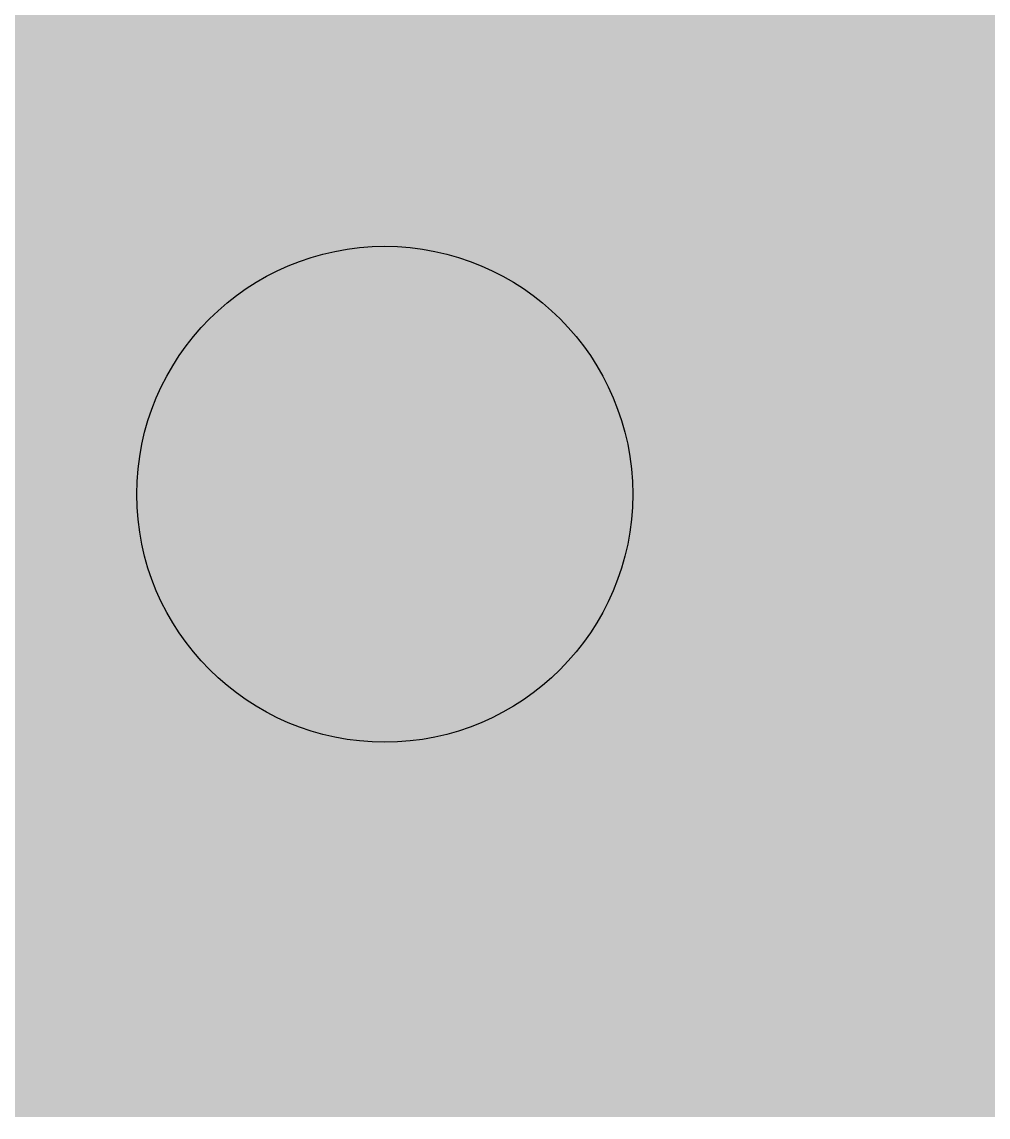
# Model space of a CAD drawing. Extents: x -74 to 33, y -13 to 31.
# Drawn here: x 2.2 to 6.487, y -0.223 to 4.636 of the extents above; entities that cross this region are included whole.
import ezdxf

# ---------------------------------------------------------------- set-up
doc = ezdxf.new("R2010")
doc.units = 0
for name, color, linetype in [('1', 12, 'CONTINUOUS'), ('16', 132, 'CONTINUOUS'), ('17', 110, 'CONTINUOUS'), ('20', 53, 'CONTINUOUS'), ('29', 253, 'CONTINUOUS'), ('30', 253, 'CONTINUOUS'), ('41', 12, 'CONTINUOUS'), ('42', 132, 'CONTINUOUS'), ('44', 253, 'CONTINUOUS')]:
    doc.layers.add(name, color=color, linetype=linetype)

# ---------------------------------------------------------------- blocks, each defined once
blk = doc.blocks.new('ROUNDP')
at = {"const_width": 0.5}
blk.add_lwpolyline([(0, -0.25, 1), (0, 0.25, 1), (0, -0.25)], format="xyb", dxfattribs=at)

msp = doc.modelspace()

# ---------------------------------------------------------------- linework, layer by layer
at = {"layer": '1'}
for points, const_width in [([(5.715, 7.62), (5.715, 2.54)], 0.127), ([(1.905, 4.699), (5.715, 4.699)], 0.127), ([(1.905, 4.572), (5.715, 4.572)], 0.127), ([(1.905, 4.445), (5.715, 4.445)], 0.127), ([(1.905, 4.318), (5.715, 4.318)], 0.127), ([(1.905, 4.191), (5.715, 4.191)], 0.127), ([(1.905, 4.064), (5.715, 4.064)], 0.127), ([(1.905, 3.937), (5.715, 3.937)], 0.127), ([(1.905, 3.81), (5.715, 3.81)], 0.127), ([(1.905, 3.683), (5.715, 3.683)], 0.127), ([(1.905, 3.556), (5.715, 3.556)], 0.127), ([(1.905, 3.429), (5.715, 3.429)], 0.127), ([(1.905, 3.302), (5.715, 3.302)], 0.127), ([(1.905, 3.175), (5.715, 3.175)], 0.127), ([(1.905, 3.048), (5.715, 3.048)], 0.127), ([(1.905, 2.921), (5.715, 2.921)], 0.127), ([(1.905, 2.794), (5.715, 2.794)], 0.127), ([(1.905, 2.667), (5.715, 2.667)], 0.127), ([(1.905, 2.54), (5.715, 2.54)], 0.127), ([(5.715, 2.54), (5.689, 2.2264)], 0.127), ([(1.9155, 2.413), (5.7045, 2.413)], 0.127), ([(1.926, 2.286), (5.694, 2.286)], 0.127), ([(5.689, 2.2264), (5.6118, 1.9214)], 0.127), ([(1.9481, 2.159), (5.6719, 2.159)], 0.127), ([(1.9802, 2.032), (5.6398, 2.032)], 0.127), ([(2.0154, 1.905), (5.6046, 1.905)], 0.127), ([(5.6118, 1.9214), (5.4854, 1.6333)], 0.127), ([(2.0711, 1.778), (5.5489, 1.778)], 0.127), ([(2.1269, 1.651), (5.4932, 1.651)], 0.127), ([(2.3067, 1.3699), (2.1346, 1.6333)], 0.127), ([(5.4854, 1.6333), (5.3133, 1.3699)], 0.127), ([(2.206, 1.524), (5.414, 1.524)], 0.127), ([(2.289, 1.397), (5.331, 1.397)], 0.127), ([(2.5198, 1.1384), (2.3067, 1.3699)], 0.127), ([(5.3133, 1.3699), (5.1002, 1.1384)], 0.127), ([(2.3987, 1.27), (5.2213, 1.27)], 0.127), ([(2.5156, 1.143), (5.1044, 1.143)], 0.127), ([(2.7681, 0.9452), (2.5198, 1.1384)], 0.127), ([(5.1002, 1.1384), (4.8519, 0.9452)], 0.127), ([(2.6771, 1.016), (4.9429, 1.016)], 0.127), ([(3.0448, 0.7955), (2.7681, 0.9452)], 0.127), ([(4.8519, 0.9452), (4.5752, 0.7955)], 0.127), ([(2.8719, 0.889), (4.7481, 0.889)], 0.127), ([(3.3424, 0.6933), (3.0448, 0.7955)], 0.127), ([(4.5752, 0.7955), (4.2777, 0.6933)], 0.127), ([(3.1422, 0.762), (4.4778, 0.762)], 0.127), ([(3.6527, 0.6415), (3.3424, 0.6933)], 0.127), ([(4.2777, 0.6933), (3.9673, 0.6415)], 0.127), ([(3.9673, 0.6415), (3.6527, 0.6415)], 0.127), ([(0, 0), (10.16, 0)], 0.254)]:
    msp.add_lwpolyline(points, dxfattribs=dict(at, const_width=const_width))
at = {"layer": '1', "const_width": 0.0635}
for points in [[(5.715, 4.5403, 1), (5.715, 4.6037)], [(5.715, 4.4133, 1), (5.715, 4.4768)], [(5.715, 4.2863, 1), (5.715, 4.3498)], [(5.715, 4.1593, 1), (5.715, 4.2227)], [(5.715, 4.0323, 1), (5.715, 4.0957)], [(5.715, 3.9053, 1), (5.715, 3.9688)], [(5.715, 3.7782, 1), (5.715, 3.8418)], [(5.715, 3.6513, 1), (5.715, 3.7148)], [(5.715, 3.5242, 1), (5.715, 3.5878)], [(5.715, 3.3973, 1), (5.715, 3.4608)], [(5.715, 3.2702, 1), (5.715, 3.3338)], [(5.715, 3.1433, 1), (5.715, 3.2068)], [(5.715, 3.0162, 1), (5.715, 3.0798)], [(5.715, 2.8893, 1), (5.715, 2.9528)], [(5.715, 2.7622, 1), (5.715, 2.8258)], [(5.715, 2.6353, 1), (5.715, 2.6988)], [(5.7466, 2.5374, 1), (5.6834, 2.5426)], [(5.715, 2.5082, 1), (5.715, 2.5718)], [(5.6833, 2.54, 1), (5.7467, 2.54)], [(5.7045, 2.3813, 1), (5.7045, 2.4448)], [(5.694, 2.2542, 1), (5.694, 2.3178)], [(5.7198, 2.2187, 1), (5.6582, 2.2342)], [(5.6574, 2.2291, 1), (5.7207, 2.2238)], [(5.6719, 2.1273, 1), (5.6719, 2.1908)], [(5.6398, 2.0002, 1), (5.6398, 2.0638)], [(5.581, 1.9292, 1), (5.6426, 1.9137)], [(5.6409, 1.9087, 1), (5.5827, 1.9342)], [(5.6046, 1.8733, 1), (5.6046, 1.9367)], [(5.5489, 1.7463, 1), (5.5489, 1.8097)], [(5.4932, 1.6193, 1), (5.4932, 1.6827)], [(5.4563, 1.6461, 1), (5.5145, 1.6206)], [(5.512, 1.616, 1), (5.4588, 1.6507)], [(2.206, 1.5557, 1), (2.206, 1.4923)], [(5.414, 1.4923, 1), (5.414, 1.5557)], [(2.289, 1.4287, 1), (2.289, 1.3653)], [(5.331, 1.3653, 1), (5.331, 1.4287)], [(2.33, 1.3914, 1), (2.2833, 1.3484)], [(2.2801, 1.3526, 1), (2.3333, 1.3873)], [(5.2867, 1.3873, 1), (5.3399, 1.3526)], [(5.3367, 1.3484, 1), (5.29, 1.3914)], [(2.3987, 1.3017, 1), (2.3987, 1.2383)], [(5.2213, 1.2383, 1), (5.2213, 1.3017)], [(2.5156, 1.1747, 1), (2.5156, 1.1113)], [(2.5393, 1.1635, 1), (2.5003, 1.1134)], [(2.4964, 1.1169, 1), (2.5431, 1.16)], [(5.0769, 1.16, 1), (5.1236, 1.1169)], [(5.1197, 1.1134, 1), (5.0807, 1.1635)], [(5.1044, 1.1113, 1), (5.1044, 1.1747)], [(2.6771, 1.0477, 1), (2.6771, 0.9843)], [(4.9429, 0.9843, 1), (4.9429, 1.0477)], [(2.7832, 0.9731, 1), (2.753, 0.9173)], [(2.7486, 0.9201, 1), (2.7876, 0.9703)], [(4.8324, 0.9703, 1), (4.8714, 0.9201)], [(4.867, 0.9173, 1), (4.8368, 0.9731)], [(2.8719, 0.9207, 1), (2.8719, 0.8573)], [(4.7481, 0.8573, 1), (4.7481, 0.9207)], [(3.0551, 0.8255, 1), (3.0345, 0.7654)], [(3.0297, 0.7675, 1), (3.0599, 0.8234)], [(4.5601, 0.8234, 1), (4.5903, 0.7675)], [(4.5855, 0.7654, 1), (4.5649, 0.8255)], [(3.1422, 0.7937, 1), (3.1422, 0.7303)], [(4.4778, 0.7303, 1), (4.4778, 0.7937)], [(3.3476, 0.7246, 1), (3.3371, 0.662)], [(3.332, 0.6633, 1), (3.3527, 0.7233)], [(4.2673, 0.7233, 1), (4.288, 0.6633)], [(4.2829, 0.662, 1), (4.2724, 0.7246)], [(3.6527, 0.6733, 1), (3.6527, 0.6098)], [(3.6475, 0.6102, 1), (3.6579, 0.6728)], [(3.9621, 0.6728, 1), (3.9725, 0.6102)], [(3.9673, 0.6098, 1), (3.9673, 0.6733)]]:
    msp.add_lwpolyline(points, format="xyb", dxfattribs=at)
at = {"layer": '16'}
for points, const_width in [([(5.715, 7.62), (5.715, 2.54)], 0.127), ([(1.905, 4.699), (5.715, 4.699)], 0.127), ([(1.905, 4.572), (5.715, 4.572)], 0.127), ([(1.905, 4.445), (5.715, 4.445)], 0.127), ([(1.905, 4.318), (5.715, 4.318)], 0.127), ([(1.905, 4.191), (5.715, 4.191)], 0.127), ([(1.905, 4.064), (5.715, 4.064)], 0.127), ([(1.905, 3.937), (5.715, 3.937)], 0.127), ([(1.905, 3.81), (5.715, 3.81)], 0.127), ([(1.905, 3.683), (5.715, 3.683)], 0.127), ([(1.905, 3.556), (5.715, 3.556)], 0.127), ([(1.905, 3.429), (5.715, 3.429)], 0.127), ([(1.905, 3.302), (5.715, 3.302)], 0.127), ([(1.905, 3.175), (5.715, 3.175)], 0.127), ([(1.905, 3.048), (5.715, 3.048)], 0.127), ([(1.905, 2.921), (5.715, 2.921)], 0.127), ([(1.905, 2.794), (5.715, 2.794)], 0.127), ([(1.905, 2.667), (5.715, 2.667)], 0.127), ([(1.905, 2.54), (5.715, 2.54)], 0.127), ([(5.715, 2.54), (5.689, 2.2264)], 0.127), ([(1.9155, 2.413), (5.7045, 2.413)], 0.127), ([(1.926, 2.286), (5.694, 2.286)], 0.127), ([(5.689, 2.2264), (5.6118, 1.9214)], 0.127), ([(1.9481, 2.159), (5.6719, 2.159)], 0.127), ([(1.9802, 2.032), (5.6398, 2.032)], 0.127), ([(2.0154, 1.905), (5.6046, 1.905)], 0.127), ([(5.6118, 1.9214), (5.4854, 1.6333)], 0.127), ([(2.0711, 1.778), (5.5489, 1.778)], 0.127), ([(2.1269, 1.651), (5.4932, 1.651)], 0.127), ([(2.3067, 1.3699), (2.1346, 1.6333)], 0.127), ([(5.4854, 1.6333), (5.3133, 1.3699)], 0.127), ([(2.206, 1.524), (5.414, 1.524)], 0.127), ([(2.289, 1.397), (5.331, 1.397)], 0.127), ([(2.5198, 1.1384), (2.3067, 1.3699)], 0.127), ([(5.3133, 1.3699), (5.1002, 1.1384)], 0.127), ([(2.3987, 1.27), (5.2213, 1.27)], 0.127), ([(2.5156, 1.143), (5.1044, 1.143)], 0.127), ([(2.7681, 0.9452), (2.5198, 1.1384)], 0.127), ([(5.1002, 1.1384), (4.8519, 0.9452)], 0.127), ([(2.6771, 1.016), (4.9429, 1.016)], 0.127), ([(3.0448, 0.7955), (2.7681, 0.9452)], 0.127), ([(4.8519, 0.9452), (4.5752, 0.7955)], 0.127), ([(2.8719, 0.889), (4.7481, 0.889)], 0.127), ([(3.3424, 0.6933), (3.0448, 0.7955)], 0.127), ([(4.5752, 0.7955), (4.2777, 0.6933)], 0.127), ([(3.1422, 0.762), (4.4778, 0.762)], 0.127), ([(3.6527, 0.6415), (3.3424, 0.6933)], 0.127), ([(4.2777, 0.6933), (3.9673, 0.6415)], 0.127), ([(3.9673, 0.6415), (3.6527, 0.6415)], 0.127), ([(21.59, 0), (0, 0)], 0.192)]:
    msp.add_lwpolyline(points, dxfattribs=dict(at, const_width=const_width))
at = {"layer": '16', "const_width": 0.0635}
for points in [[(5.715, 4.5403, 1), (5.715, 4.6037)], [(5.715, 4.4133, 1), (5.715, 4.4768)], [(5.715, 4.2863, 1), (5.715, 4.3498)], [(5.715, 4.1593, 1), (5.715, 4.2227)], [(5.715, 4.0323, 1), (5.715, 4.0957)], [(5.715, 3.9053, 1), (5.715, 3.9688)], [(5.715, 3.7782, 1), (5.715, 3.8418)], [(5.715, 3.6513, 1), (5.715, 3.7148)], [(5.715, 3.5242, 1), (5.715, 3.5878)], [(5.715, 3.3973, 1), (5.715, 3.4608)], [(5.715, 3.2702, 1), (5.715, 3.3338)], [(5.715, 3.1433, 1), (5.715, 3.2068)], [(5.715, 3.0162, 1), (5.715, 3.0798)], [(5.715, 2.8893, 1), (5.715, 2.9528)], [(5.715, 2.7622, 1), (5.715, 2.8258)], [(5.715, 2.6353, 1), (5.715, 2.6988)], [(5.7466, 2.5374, 1), (5.6834, 2.5426)], [(5.715, 2.5082, 1), (5.715, 2.5718)], [(5.6833, 2.54, 1), (5.7467, 2.54)], [(5.7045, 2.3813, 1), (5.7045, 2.4448)], [(5.694, 2.2542, 1), (5.694, 2.3178)], [(5.7198, 2.2187, 1), (5.6582, 2.2342)], [(5.6574, 2.2291, 1), (5.7207, 2.2238)], [(5.6719, 2.1273, 1), (5.6719, 2.1908)], [(5.6398, 2.0002, 1), (5.6398, 2.0638)], [(5.581, 1.9292, 1), (5.6426, 1.9137)], [(5.6409, 1.9087, 1), (5.5827, 1.9342)], [(5.6046, 1.8733, 1), (5.6046, 1.9367)], [(5.5489, 1.7463, 1), (5.5489, 1.8097)], [(5.4932, 1.6193, 1), (5.4932, 1.6827)], [(5.4563, 1.6461, 1), (5.5145, 1.6206)], [(5.512, 1.616, 1), (5.4588, 1.6507)], [(2.206, 1.5557, 1), (2.206, 1.4923)], [(5.414, 1.4923, 1), (5.414, 1.5557)], [(2.289, 1.4287, 1), (2.289, 1.3653)], [(5.331, 1.3653, 1), (5.331, 1.4287)], [(2.33, 1.3914, 1), (2.2833, 1.3484)], [(2.2801, 1.3526, 1), (2.3333, 1.3873)], [(5.2867, 1.3873, 1), (5.3399, 1.3526)], [(5.3367, 1.3484, 1), (5.29, 1.3914)], [(2.3987, 1.3017, 1), (2.3987, 1.2383)], [(5.2213, 1.2383, 1), (5.2213, 1.3017)], [(2.5156, 1.1747, 1), (2.5156, 1.1113)], [(2.5393, 1.1635, 1), (2.5003, 1.1134)], [(2.4964, 1.1169, 1), (2.5431, 1.16)], [(5.0769, 1.16, 1), (5.1236, 1.1169)], [(5.1197, 1.1134, 1), (5.0807, 1.1635)], [(5.1044, 1.1113, 1), (5.1044, 1.1747)], [(2.6771, 1.0477, 1), (2.6771, 0.9843)], [(4.9429, 0.9843, 1), (4.9429, 1.0477)], [(2.7832, 0.9731, 1), (2.753, 0.9173)], [(2.7486, 0.9201, 1), (2.7876, 0.9703)], [(4.8324, 0.9703, 1), (4.8714, 0.9201)], [(4.867, 0.9173, 1), (4.8368, 0.9731)], [(2.8719, 0.9207, 1), (2.8719, 0.8573)], [(4.7481, 0.8573, 1), (4.7481, 0.9207)], [(3.0551, 0.8255, 1), (3.0345, 0.7654)], [(3.0297, 0.7675, 1), (3.0599, 0.8234)], [(4.5601, 0.8234, 1), (4.5903, 0.7675)], [(4.5855, 0.7654, 1), (4.5649, 0.8255)], [(3.1422, 0.7937, 1), (3.1422, 0.7303)], [(4.4778, 0.7303, 1), (4.4778, 0.7937)], [(3.3476, 0.7246, 1), (3.3371, 0.662)], [(3.332, 0.6633, 1), (3.3527, 0.7233)], [(4.2673, 0.7233, 1), (4.288, 0.6633)], [(4.2829, 0.662, 1), (4.2724, 0.7246)], [(3.6527, 0.6733, 1), (3.6527, 0.6098)], [(3.6475, 0.6102, 1), (3.6579, 0.6728)], [(3.9621, 0.6728, 1), (3.9725, 0.6102)], [(3.9673, 0.6098, 1), (3.9673, 0.6733)]]:
    msp.add_lwpolyline(points, format="xyb", dxfattribs=at)
at = {"layer": '20', "const_width": 0.254}
msp.add_lwpolyline([(1.27, 0), (20.32, 0)], dxfattribs=at)
at = {"layer": '29', "const_width": 0.127}
for points in [[(5.715, 7.62), (5.715, 2.54)], [(1.905, 4.699), (5.715, 4.699)], [(1.905, 4.572), (5.715, 4.572)], [(1.905, 4.445), (5.715, 4.445)], [(1.905, 4.318), (5.715, 4.318)], [(1.905, 4.191), (5.715, 4.191)], [(1.905, 4.064), (5.715, 4.064)], [(1.905, 3.937), (5.715, 3.937)], [(1.905, 3.81), (5.715, 3.81)], [(1.905, 3.683), (5.715, 3.683)], [(1.905, 3.556), (5.715, 3.556)], [(1.905, 3.429), (5.715, 3.429)], [(1.905, 3.302), (5.715, 3.302)], [(1.905, 3.175), (5.715, 3.175)], [(1.905, 3.048), (5.715, 3.048)], [(1.905, 2.921), (5.715, 2.921)], [(1.905, 2.794), (5.715, 2.794)], [(1.905, 2.667), (5.715, 2.667)], [(1.905, 2.54), (5.715, 2.54)], [(5.715, 2.54), (5.689, 2.2264)], [(1.9155, 2.413), (5.7045, 2.413)], [(1.926, 2.286), (5.694, 2.286)], [(5.689, 2.2264), (5.6118, 1.9214)], [(1.9481, 2.159), (5.6719, 2.159)], [(1.9802, 2.032), (5.6398, 2.032)], [(2.0154, 1.905), (5.6046, 1.905)], [(5.6118, 1.9214), (5.4854, 1.6333)], [(2.0711, 1.778), (5.5489, 1.778)], [(2.1269, 1.651), (5.4932, 1.651)], [(2.3067, 1.3699), (2.1346, 1.6333)], [(5.4854, 1.6333), (5.3133, 1.3699)], [(2.206, 1.524), (5.414, 1.524)], [(2.289, 1.397), (5.331, 1.397)], [(2.5198, 1.1384), (2.3067, 1.3699)], [(5.3133, 1.3699), (5.1002, 1.1384)], [(2.3987, 1.27), (5.2213, 1.27)], [(2.5156, 1.143), (5.1044, 1.143)], [(2.7681, 0.9452), (2.5198, 1.1384)], [(5.1002, 1.1384), (4.8519, 0.9452)], [(2.6771, 1.016), (4.9429, 1.016)], [(3.0448, 0.7955), (2.7681, 0.9452)], [(4.8519, 0.9452), (4.5752, 0.7955)], [(2.8719, 0.889), (4.7481, 0.889)], [(3.3424, 0.6933), (3.0448, 0.7955)], [(4.5752, 0.7955), (4.2777, 0.6933)], [(3.1422, 0.762), (4.4778, 0.762)], [(3.6527, 0.6415), (3.3424, 0.6933)], [(4.2777, 0.6933), (3.9673, 0.6415)], [(3.9673, 0.6415), (3.6527, 0.6415)]]:
    msp.add_lwpolyline(points, dxfattribs=at)
at = {"layer": '29', "const_width": 0.0635}
for points in [[(5.715, 4.5403, 1), (5.715, 4.6037)], [(5.715, 4.4133, 1), (5.715, 4.4768)], [(5.715, 4.2863, 1), (5.715, 4.3498)], [(5.715, 4.1593, 1), (5.715, 4.2227)], [(5.715, 4.0323, 1), (5.715, 4.0957)], [(5.715, 3.9053, 1), (5.715, 3.9688)], [(5.715, 3.7782, 1), (5.715, 3.8418)], [(5.715, 3.6513, 1), (5.715, 3.7148)], [(5.715, 3.5242, 1), (5.715, 3.5878)], [(5.715, 3.3973, 1), (5.715, 3.4608)], [(5.715, 3.2702, 1), (5.715, 3.3338)], [(5.715, 3.1433, 1), (5.715, 3.2068)], [(5.715, 3.0162, 1), (5.715, 3.0798)], [(5.715, 2.8893, 1), (5.715, 2.9528)], [(5.715, 2.7622, 1), (5.715, 2.8258)], [(5.715, 2.6353, 1), (5.715, 2.6988)], [(5.7466, 2.5374, 1), (5.6834, 2.5426)], [(5.715, 2.5082, 1), (5.715, 2.5718)], [(5.6833, 2.54, 1), (5.7467, 2.54)], [(5.7045, 2.3813, 1), (5.7045, 2.4448)], [(5.694, 2.2542, 1), (5.694, 2.3178)], [(5.7198, 2.2187, 1), (5.6582, 2.2342)], [(5.6574, 2.2291, 1), (5.7207, 2.2238)], [(5.6719, 2.1273, 1), (5.6719, 2.1908)], [(5.6398, 2.0002, 1), (5.6398, 2.0638)], [(5.581, 1.9292, 1), (5.6426, 1.9137)], [(5.6409, 1.9087, 1), (5.5827, 1.9342)], [(5.6046, 1.8733, 1), (5.6046, 1.9367)], [(5.5489, 1.7463, 1), (5.5489, 1.8097)], [(5.4932, 1.6193, 1), (5.4932, 1.6827)], [(5.4563, 1.6461, 1), (5.5145, 1.6206)], [(5.512, 1.616, 1), (5.4588, 1.6507)], [(2.206, 1.5557, 1), (2.206, 1.4923)], [(5.414, 1.4923, 1), (5.414, 1.5557)], [(2.289, 1.4287, 1), (2.289, 1.3653)], [(5.331, 1.3653, 1), (5.331, 1.4287)], [(2.33, 1.3914, 1), (2.2833, 1.3484)], [(2.2801, 1.3526, 1), (2.3333, 1.3873)], [(5.2867, 1.3873, 1), (5.3399, 1.3526)], [(5.3367, 1.3484, 1), (5.29, 1.3914)], [(2.3987, 1.3017, 1), (2.3987, 1.2383)], [(5.2213, 1.2383, 1), (5.2213, 1.3017)], [(2.5156, 1.1747, 1), (2.5156, 1.1113)], [(2.5393, 1.1635, 1), (2.5003, 1.1134)], [(2.4964, 1.1169, 1), (2.5431, 1.16)], [(5.0769, 1.16, 1), (5.1236, 1.1169)], [(5.1197, 1.1134, 1), (5.0807, 1.1635)], [(5.1044, 1.1113, 1), (5.1044, 1.1747)], [(2.6771, 1.0477, 1), (2.6771, 0.9843)], [(4.9429, 0.9843, 1), (4.9429, 1.0477)], [(2.7832, 0.9731, 1), (2.753, 0.9173)], [(2.7486, 0.9201, 1), (2.7876, 0.9703)], [(4.8324, 0.9703, 1), (4.8714, 0.9201)], [(4.867, 0.9173, 1), (4.8368, 0.9731)], [(2.8719, 0.9207, 1), (2.8719, 0.8573)], [(4.7481, 0.8573, 1), (4.7481, 0.9207)], [(3.0551, 0.8255, 1), (3.0345, 0.7654)], [(3.0297, 0.7675, 1), (3.0599, 0.8234)], [(4.5601, 0.8234, 1), (4.5903, 0.7675)], [(4.5855, 0.7654, 1), (4.5649, 0.8255)], [(3.1422, 0.7937, 1), (3.1422, 0.7303)], [(4.4778, 0.7303, 1), (4.4778, 0.7937)], [(3.3476, 0.7246, 1), (3.3371, 0.662)], [(3.332, 0.6633, 1), (3.3527, 0.7233)], [(4.2673, 0.7233, 1), (4.288, 0.6633)], [(4.2829, 0.662, 1), (4.2724, 0.7246)], [(3.6527, 0.6733, 1), (3.6527, 0.6098)], [(3.6475, 0.6102, 1), (3.6579, 0.6728)], [(3.9621, 0.6728, 1), (3.9725, 0.6102)], [(3.9673, 0.6098, 1), (3.9673, 0.6733)]]:
    msp.add_lwpolyline(points, format="xyb", dxfattribs=at)
at = {"layer": '30', "const_width": 0.127}
for points in [[(5.715, 7.62), (5.715, 2.54)], [(1.905, 4.699), (5.715, 4.699)], [(1.905, 4.572), (5.715, 4.572)], [(1.905, 4.445), (5.715, 4.445)], [(1.905, 4.318), (5.715, 4.318)], [(1.905, 4.191), (5.715, 4.191)], [(1.905, 4.064), (5.715, 4.064)], [(1.905, 3.937), (5.715, 3.937)], [(1.905, 3.81), (5.715, 3.81)], [(1.905, 3.683), (5.715, 3.683)], [(1.905, 3.556), (5.715, 3.556)], [(1.905, 3.429), (5.715, 3.429)], [(1.905, 3.302), (5.715, 3.302)], [(1.905, 3.175), (5.715, 3.175)], [(1.905, 3.048), (5.715, 3.048)], [(1.905, 2.921), (5.715, 2.921)], [(1.905, 2.794), (5.715, 2.794)], [(1.905, 2.667), (5.715, 2.667)], [(1.905, 2.54), (5.715, 2.54)], [(5.715, 2.54), (5.689, 2.2264)], [(1.9155, 2.413), (5.7045, 2.413)], [(1.926, 2.286), (5.694, 2.286)], [(5.689, 2.2264), (5.6118, 1.9214)], [(1.9481, 2.159), (5.6719, 2.159)], [(1.9802, 2.032), (5.6398, 2.032)], [(2.0154, 1.905), (5.6046, 1.905)], [(5.6118, 1.9214), (5.4854, 1.6333)], [(2.0711, 1.778), (5.5489, 1.778)], [(2.1269, 1.651), (5.4932, 1.651)], [(2.3067, 1.3699), (2.1346, 1.6333)], [(5.4854, 1.6333), (5.3133, 1.3699)], [(2.206, 1.524), (5.414, 1.524)], [(2.289, 1.397), (5.331, 1.397)], [(2.5198, 1.1384), (2.3067, 1.3699)], [(5.3133, 1.3699), (5.1002, 1.1384)], [(2.3987, 1.27), (5.2213, 1.27)], [(2.5156, 1.143), (5.1044, 1.143)], [(2.7681, 0.9452), (2.5198, 1.1384)], [(5.1002, 1.1384), (4.8519, 0.9452)], [(2.6771, 1.016), (4.9429, 1.016)], [(3.0448, 0.7955), (2.7681, 0.9452)], [(4.8519, 0.9452), (4.5752, 0.7955)], [(2.8719, 0.889), (4.7481, 0.889)], [(3.3424, 0.6933), (3.0448, 0.7955)], [(4.5752, 0.7955), (4.2777, 0.6933)], [(3.1422, 0.762), (4.4778, 0.762)], [(3.6527, 0.6415), (3.3424, 0.6933)], [(4.2777, 0.6933), (3.9673, 0.6415)], [(3.9673, 0.6415), (3.6527, 0.6415)]]:
    msp.add_lwpolyline(points, dxfattribs=at)
at = {"layer": '30', "const_width": 0.0635}
for points in [[(5.715, 4.5403, 1), (5.715, 4.6037)], [(5.715, 4.4133, 1), (5.715, 4.4768)], [(5.715, 4.2863, 1), (5.715, 4.3498)], [(5.715, 4.1593, 1), (5.715, 4.2227)], [(5.715, 4.0323, 1), (5.715, 4.0957)], [(5.715, 3.9053, 1), (5.715, 3.9688)], [(5.715, 3.7782, 1), (5.715, 3.8418)], [(5.715, 3.6513, 1), (5.715, 3.7148)], [(5.715, 3.5242, 1), (5.715, 3.5878)], [(5.715, 3.3973, 1), (5.715, 3.4608)], [(5.715, 3.2702, 1), (5.715, 3.3338)], [(5.715, 3.1433, 1), (5.715, 3.2068)], [(5.715, 3.0162, 1), (5.715, 3.0798)], [(5.715, 2.8893, 1), (5.715, 2.9528)], [(5.715, 2.7622, 1), (5.715, 2.8258)], [(5.715, 2.6353, 1), (5.715, 2.6988)], [(5.7466, 2.5374, 1), (5.6834, 2.5426)], [(5.715, 2.5082, 1), (5.715, 2.5718)], [(5.6833, 2.54, 1), (5.7467, 2.54)], [(5.7045, 2.3813, 1), (5.7045, 2.4448)], [(5.694, 2.2542, 1), (5.694, 2.3178)], [(5.7198, 2.2187, 1), (5.6582, 2.2342)], [(5.6574, 2.2291, 1), (5.7207, 2.2238)], [(5.6719, 2.1273, 1), (5.6719, 2.1908)], [(5.6398, 2.0002, 1), (5.6398, 2.0638)], [(5.581, 1.9292, 1), (5.6426, 1.9137)], [(5.6409, 1.9087, 1), (5.5827, 1.9342)], [(5.6046, 1.8733, 1), (5.6046, 1.9367)], [(5.5489, 1.7463, 1), (5.5489, 1.8097)], [(5.4932, 1.6193, 1), (5.4932, 1.6827)], [(5.4563, 1.6461, 1), (5.5145, 1.6206)], [(5.512, 1.616, 1), (5.4588, 1.6507)], [(2.206, 1.5557, 1), (2.206, 1.4923)], [(5.414, 1.4923, 1), (5.414, 1.5557)], [(2.289, 1.4287, 1), (2.289, 1.3653)], [(5.331, 1.3653, 1), (5.331, 1.4287)], [(2.33, 1.3914, 1), (2.2833, 1.3484)], [(2.2801, 1.3526, 1), (2.3333, 1.3873)], [(5.2867, 1.3873, 1), (5.3399, 1.3526)], [(5.3367, 1.3484, 1), (5.29, 1.3914)], [(2.3987, 1.3017, 1), (2.3987, 1.2383)], [(5.2213, 1.2383, 1), (5.2213, 1.3017)], [(2.5156, 1.1747, 1), (2.5156, 1.1113)], [(2.5393, 1.1635, 1), (2.5003, 1.1134)], [(2.4964, 1.1169, 1), (2.5431, 1.16)], [(5.0769, 1.16, 1), (5.1236, 1.1169)], [(5.1197, 1.1134, 1), (5.0807, 1.1635)], [(5.1044, 1.1113, 1), (5.1044, 1.1747)], [(2.6771, 1.0477, 1), (2.6771, 0.9843)], [(4.9429, 0.9843, 1), (4.9429, 1.0477)], [(2.7832, 0.9731, 1), (2.753, 0.9173)], [(2.7486, 0.9201, 1), (2.7876, 0.9703)], [(4.8324, 0.9703, 1), (4.8714, 0.9201)], [(4.867, 0.9173, 1), (4.8368, 0.9731)], [(2.8719, 0.9207, 1), (2.8719, 0.8573)], [(4.7481, 0.8573, 1), (4.7481, 0.9207)], [(3.0551, 0.8255, 1), (3.0345, 0.7654)], [(3.0297, 0.7675, 1), (3.0599, 0.8234)], [(4.5601, 0.8234, 1), (4.5903, 0.7675)], [(4.5855, 0.7654, 1), (4.5649, 0.8255)], [(3.1422, 0.7937, 1), (3.1422, 0.7303)], [(4.4778, 0.7303, 1), (4.4778, 0.7937)], [(3.3476, 0.7246, 1), (3.3371, 0.662)], [(3.332, 0.6633, 1), (3.3527, 0.7233)], [(4.2673, 0.7233, 1), (4.288, 0.6633)], [(4.2829, 0.662, 1), (4.2724, 0.7246)], [(3.6527, 0.6733, 1), (3.6527, 0.6098)], [(3.6475, 0.6102, 1), (3.6579, 0.6728)], [(3.9621, 0.6728, 1), (3.9725, 0.6102)], [(3.9673, 0.6098, 1), (3.9673, 0.6733)]]:
    msp.add_lwpolyline(points, format="xyb", dxfattribs=at)
at = {"layer": '41', "const_width": 0.127}
for points in [[(3.5895, 3.7907), (3.3756, 3.7334)], [(3.81, 3.81), (3.5895, 3.7907)], [(4.0305, 3.7907), (3.81, 3.81)], [(4.2444, 3.7334), (4.0305, 3.7907)], [(3.3756, 3.7334), (3.175, 3.6399)], [(4.445, 3.6399), (4.2444, 3.7334)], [(3.2675, 3.683), (4.3525, 3.683)], [(3.175, 3.6399), (2.9937, 3.5129)], [(4.6263, 3.5129), (4.445, 3.6399)], [(3.0553, 3.556), (4.5648, 3.556)], [(2.9937, 3.5129), (2.8371, 3.3563)], [(4.7829, 3.3563), (4.6263, 3.5129)], [(2.9098, 3.429), (4.7102, 3.429)], [(2.8371, 3.3563), (2.7101, 3.175)], [(4.9099, 3.175), (4.7829, 3.3563)], [(2.7991, 3.302), (4.8209, 3.302)], [(2.7101, 3.175), (2.6166, 2.9744)], [(2.7101, 3.175), (4.9099, 3.175)], [(5.0034, 2.9744), (4.9099, 3.175)], [(2.6509, 3.048), (4.9691, 3.048)], [(2.6166, 2.9744), (2.5593, 2.7605)], [(5.0607, 2.7605), (5.0034, 2.9744)], [(2.6023, 2.921), (5.0177, 2.921)], [(2.5593, 2.7605), (2.54, 2.54)], [(2.5683, 2.794), (5.0517, 2.794)], [(5.08, 2.54), (5.0607, 2.7605)], [(2.5511, 2.667), (5.0689, 2.667)], [(2.54, 2.54), (2.5593, 2.3195)], [(2.54, 2.54), (5.08, 2.54)], [(5.0607, 2.3195), (5.08, 2.54)], [(2.5511, 2.413), (5.0689, 2.413)], [(2.5593, 2.3195), (2.6166, 2.1056)], [(5.0034, 2.1056), (5.0607, 2.3195)], [(2.5683, 2.286), (5.0517, 2.286)], [(2.6023, 2.159), (5.0177, 2.159)], [(2.6166, 2.1056), (2.7101, 1.905)], [(4.9099, 1.905), (5.0034, 2.1056)], [(2.6509, 2.032), (4.9691, 2.032)], [(2.7101, 1.905), (2.8371, 1.7237)], [(2.7101, 1.905), (4.9099, 1.905)], [(4.7829, 1.7237), (4.9099, 1.905)], [(2.7991, 1.778), (4.8209, 1.778)], [(2.8371, 1.7237), (2.9937, 1.5671)], [(4.6263, 1.5671), (4.7829, 1.7237)], [(2.9098, 1.651), (4.7102, 1.651)], [(2.9937, 1.5671), (3.175, 1.4401)], [(4.445, 1.4401), (4.6263, 1.5671)], [(3.0552, 1.524), (4.5648, 1.524)], [(3.175, 1.4401), (3.3756, 1.3466)], [(3.2675, 1.397), (4.3525, 1.397)], [(4.2444, 1.3466), (4.445, 1.4401)], [(3.3756, 1.3466), (3.5895, 1.2893)], [(4.0305, 1.2893), (4.2444, 1.3466)], [(3.5895, 1.2893), (3.81, 1.27)], [(3.81, 1.27), (4.0305, 1.2893)]]:
    msp.add_lwpolyline(points, dxfattribs=at)
at = {"layer": '41', "const_width": 0.0635}
for points in [[(3.5867, 3.8223, 1), (3.5922, 3.7591)], [(3.5977, 3.76, 1), (3.5812, 3.8214)], [(3.8128, 3.8416, 1), (3.8072, 3.7784)], [(3.8128, 3.7784, 1), (3.8072, 3.8416)], [(4.0388, 3.8214, 1), (4.0223, 3.76)], [(4.0278, 3.7591, 1), (4.0333, 3.8223)], [(3.3674, 3.7641, 1), (3.3839, 3.7027)], [(3.3891, 3.7046, 1), (3.3622, 3.7622)], [(4.2578, 3.7622, 1), (4.2309, 3.7046)], [(4.2361, 3.7027, 1), (4.2526, 3.7641)], [(3.2675, 3.7148, 1), (3.2675, 3.6513)], [(4.3525, 3.6513, 1), (4.3525, 3.7148)], [(3.1616, 3.6686, 1), (3.1884, 3.6111)], [(3.1932, 3.6138, 1), (3.1568, 3.6659)], [(4.4632, 3.6659, 1), (4.4268, 3.6138)], [(4.4316, 3.6111, 1), (4.4584, 3.6686)], [(3.0553, 3.5878, 1), (3.0553, 3.5242)], [(4.5648, 3.5242, 1), (4.5648, 3.5878)], [(2.9754, 3.5389, 1), (3.0119, 3.4869)], [(3.0161, 3.4904, 1), (2.9712, 3.5353)], [(4.6488, 3.5353, 1), (4.6039, 3.4904)], [(4.6081, 3.4869, 1), (4.6446, 3.5389)], [(2.9098, 3.4608, 1), (2.9098, 3.3973)], [(4.7102, 3.3973, 1), (4.7102, 3.4608)], [(2.8147, 3.3788, 1), (2.8596, 3.3339)], [(2.8631, 3.3381, 1), (2.8111, 3.3746)], [(4.8089, 3.3746, 1), (4.7569, 3.3381)], [(4.7604, 3.3339, 1), (4.8053, 3.3788)], [(2.7991, 3.3338, 1), (2.7991, 3.2702)], [(4.8209, 3.2702, 1), (4.8209, 3.3338)], [(2.7101, 3.2068, 1), (2.7101, 3.1433)], [(2.6841, 3.1932, 1), (2.7362, 3.1568)], [(2.7389, 3.1616, 1), (2.6814, 3.1884)], [(4.9386, 3.1884, 1), (4.8811, 3.1616)], [(4.8838, 3.1568, 1), (4.9359, 3.1932)], [(4.9099, 3.1433, 1), (4.9099, 3.2068)], [(2.6509, 3.0798, 1), (2.6509, 3.0162)], [(4.9691, 3.0162, 1), (4.9691, 3.0798)], [(2.5878, 2.9878, 1), (2.6454, 2.9609)], [(2.6473, 2.9661, 1), (2.5859, 2.9826)], [(5.0341, 2.9826, 1), (4.9727, 2.9661)], [(4.9746, 2.9609, 1), (5.0322, 2.9878)], [(2.6023, 2.9528, 1), (2.6023, 2.8893)], [(5.0177, 2.8893, 1), (5.0177, 2.9528)], [(2.5909, 2.7578, 1), (2.5277, 2.7633)], [(2.5683, 2.8258, 1), (2.5683, 2.7622)], [(5.0923, 2.7633, 1), (5.0291, 2.7578)], [(5.0517, 2.7622, 1), (5.0517, 2.8258)], [(2.5286, 2.7688, 1), (2.59, 2.7523)], [(5.03, 2.7523, 1), (5.0914, 2.7688)], [(2.5511, 2.6988, 1), (2.5511, 2.6353)], [(5.0689, 2.6353, 1), (5.0689, 2.6988)], [(2.54, 2.5718, 1), (2.54, 2.5082)], [(2.5716, 2.5428, 1), (2.5084, 2.5372)], [(5.1116, 2.5372, 1), (5.0484, 2.5428)], [(5.08, 2.5082, 1), (5.08, 2.5718)], [(2.5084, 2.5428, 1), (2.5716, 2.5372)], [(5.0484, 2.5372, 1), (5.1116, 2.5428)], [(2.5511, 2.4448, 1), (2.5511, 2.3813)], [(5.0689, 2.3813, 1), (5.0689, 2.4448)], [(2.59, 2.3277, 1), (2.5286, 2.3112)], [(5.0914, 2.3112, 1), (5.03, 2.3277)], [(2.5277, 2.3167, 1), (2.5909, 2.3222)], [(2.5683, 2.3178, 1), (2.5683, 2.2542)], [(5.0291, 2.3222, 1), (5.0923, 2.3167)], [(5.0517, 2.2542, 1), (5.0517, 2.3178)], [(2.6023, 2.1908, 1), (2.6023, 2.1273)], [(5.0177, 2.1273, 1), (5.0177, 2.1908)], [(2.6454, 2.1191, 1), (2.5878, 2.0922)], [(2.5859, 2.0974, 1), (2.6473, 2.1139)], [(4.9727, 2.1139, 1), (5.0341, 2.0974)], [(5.0322, 2.0922, 1), (4.9746, 2.1191)], [(2.6509, 2.0638, 1), (2.6509, 2.0002)], [(4.9691, 2.0002, 1), (4.9691, 2.0638)], [(2.7362, 1.9232, 1), (2.6841, 1.8868)], [(2.7101, 1.9367, 1), (2.7101, 1.8733)], [(2.6814, 1.8916, 1), (2.7389, 1.9184)], [(4.8811, 1.9184, 1), (4.9386, 1.8916)], [(4.9359, 1.8868, 1), (4.8838, 1.9232)], [(4.9099, 1.8733, 1), (4.9099, 1.9367)], [(2.7991, 1.8097, 1), (2.7991, 1.7463)], [(4.8209, 1.7463, 1), (4.8209, 1.8097)], [(2.8596, 1.7461, 1), (2.8147, 1.7012)], [(2.8111, 1.7054, 1), (2.8631, 1.7419)], [(4.7569, 1.7419, 1), (4.8089, 1.7054)], [(4.8053, 1.7012, 1), (4.7604, 1.7461)], [(2.9098, 1.6827, 1), (2.9098, 1.6193)], [(4.7102, 1.6193, 1), (4.7102, 1.6827)], [(3.0119, 1.5931, 1), (2.9754, 1.5411)], [(2.9712, 1.5447, 1), (3.0161, 1.5896)], [(4.6039, 1.5896, 1), (4.6488, 1.5447)], [(4.6446, 1.5411, 1), (4.6081, 1.5931)], [(3.0552, 1.5557, 1), (3.0552, 1.4923)], [(4.5648, 1.4923, 1), (4.5648, 1.5557)], [(3.1884, 1.4689, 1), (3.1616, 1.4114)], [(3.1568, 1.4141, 1), (3.1932, 1.4662)], [(3.2675, 1.4287, 1), (3.2675, 1.3653)], [(4.3525, 1.3653, 1), (4.3525, 1.4287)], [(4.4268, 1.4662, 1), (4.4632, 1.4141)], [(4.4584, 1.4114, 1), (4.4316, 1.4689)], [(3.3839, 1.3773, 1), (3.3674, 1.3159)], [(4.2526, 1.3159, 1), (4.2361, 1.3773)], [(3.3622, 1.3178, 1), (3.3891, 1.3754)], [(4.2309, 1.3754, 1), (4.2578, 1.3178)], [(3.5922, 1.3209, 1), (3.5867, 1.2577)], [(3.5812, 1.2586, 1), (3.5977, 1.32)], [(3.8072, 1.3016, 1), (3.8128, 1.2384)], [(3.8072, 1.2384, 1), (3.8128, 1.3016)], [(4.0223, 1.32, 1), (4.0388, 1.2586)], [(4.0333, 1.2577, 1), (4.0278, 1.3209)]]:
    msp.add_lwpolyline(points, format="xyb", dxfattribs=at)
at = {"layer": '42'}
for points, const_width in [([(0, 4.608), (15.1137, 4.608)], 0.192), ([(0, 4.416), (15.2749, 4.416)], 0.192), ([(0, 4.224), (15.4345, 4.224)], 0.192), ([(0, 4.032), (15.5813, 4.032)], 0.192), ([(0, 3.84), (15.6241, 3.84)], 0.192), ([(3.5895, 3.7907), (3.3756, 3.7334)], 0.127), ([(3.81, 3.81), (3.5895, 3.7907)], 0.127), ([(4.0305, 3.7907), (3.81, 3.81)], 0.127), ([(4.2444, 3.7334), (4.0305, 3.7907)], 0.127), ([(3.3756, 3.7334), (3.175, 3.6399)], 0.127), ([(4.445, 3.6399), (4.2444, 3.7334)], 0.127), ([(0, 3.648), (15.667, 3.648)], 0.192), ([(3.2675, 3.683), (4.3525, 3.683)], 0.127), ([(3.175, 3.6399), (2.9937, 3.5129)], 0.127), ([(4.6263, 3.5129), (4.445, 3.6399)], 0.127), ([(3.0553, 3.556), (4.5648, 3.556)], 0.127), ([(0, 3.456), (15.7099, 3.456)], 0.192), ([(2.9937, 3.5129), (2.8371, 3.3563)], 0.127), ([(4.7829, 3.3563), (4.6263, 3.5129)], 0.127), ([(2.9098, 3.429), (4.7102, 3.429)], 0.127), ([(2.8371, 3.3563), (2.7101, 3.175)], 0.127), ([(4.9099, 3.175), (4.7829, 3.3563)], 0.127), ([(0, 3.264), (15.7528, 3.264)], 0.192), ([(2.7991, 3.302), (4.8209, 3.302)], 0.127), ([(2.7101, 3.175), (2.6166, 2.9744)], 0.127), ([(2.7101, 3.175), (4.9099, 3.175)], 0.127), ([(5.0034, 2.9744), (4.9099, 3.175)], 0.127), ([(0, 3.072), (15.7956, 3.072)], 0.192), ([(2.6509, 3.048), (4.9691, 3.048)], 0.127), ([(2.6166, 2.9744), (2.5593, 2.7605)], 0.127), ([(5.0607, 2.7605), (5.0034, 2.9744)], 0.127), ([(0, 2.88), (15.8385, 2.88)], 0.192), ([(2.6023, 2.921), (5.0177, 2.921)], 0.127), ([(2.5593, 2.7605), (2.54, 2.54)], 0.127), ([(2.5683, 2.794), (5.0517, 2.794)], 0.127), ([(5.08, 2.54), (5.0607, 2.7605)], 0.127), ([(0, 2.688), (15.8814, 2.688)], 0.192), ([(2.5511, 2.667), (5.0689, 2.667)], 0.127), ([(0, 2.496), (15.9243, 2.496)], 0.192), ([(2.54, 2.54), (2.5593, 2.3195)], 0.127), ([(2.54, 2.54), (5.08, 2.54)], 0.127), ([(5.0607, 2.3195), (5.08, 2.54)], 0.127), ([(2.5511, 2.413), (5.0689, 2.413)], 0.127), ([(0, 2.304), (15.9671, 2.304)], 0.192), ([(2.5593, 2.3195), (2.6166, 2.1056)], 0.127), ([(5.0034, 2.1056), (5.0607, 2.3195)], 0.127), ([(2.5683, 2.286), (5.0517, 2.286)], 0.127), ([(0, 2.112), (16.01, 2.112)], 0.192), ([(2.6023, 2.159), (5.0177, 2.159)], 0.127), ([(2.6166, 2.1056), (2.7101, 1.905)], 0.127), ([(4.9099, 1.905), (5.0034, 2.1056)], 0.127), ([(2.6509, 2.032), (4.9691, 2.032)], 0.127), ([(0, 1.92), (16.0529, 1.92)], 0.192), ([(2.7101, 1.905), (2.8371, 1.7237)], 0.127), ([(2.7101, 1.905), (4.9099, 1.905)], 0.127), ([(4.7829, 1.7237), (4.9099, 1.905)], 0.127), ([(0, 1.728), (16.0958, 1.728)], 0.192), ([(2.7991, 1.778), (4.8209, 1.778)], 0.127), ([(2.8371, 1.7237), (2.9937, 1.5671)], 0.127), ([(4.6263, 1.5671), (4.7829, 1.7237)], 0.127), ([(2.9098, 1.651), (4.7102, 1.651)], 0.127), ([(0, 1.536), (16.1386, 1.536)], 0.192), ([(2.9937, 1.5671), (3.175, 1.4401)], 0.127), ([(4.445, 1.4401), (4.6263, 1.5671)], 0.127), ([(3.0552, 1.524), (4.5648, 1.524)], 0.127), ([(3.175, 1.4401), (3.3756, 1.3466)], 0.127), ([(3.2675, 1.397), (4.3525, 1.397)], 0.127), ([(4.2444, 1.3466), (4.445, 1.4401)], 0.127), ([(0, 1.344), (16.1815, 1.344)], 0.192), ([(3.3756, 1.3466), (3.5895, 1.2893)], 0.127), ([(4.0305, 1.2893), (4.2444, 1.3466)], 0.127), ([(3.5895, 1.2893), (3.81, 1.27)], 0.127), ([(3.81, 1.27), (4.0305, 1.2893)], 0.127), ([(0, 1.152), (16.2244, 1.152)], 0.192), ([(0, 0.96), (16.2673, 0.96)], 0.192), ([(0, 0.768), (16.3101, 0.768)], 0.192), ([(0, 0.576), (16.353, 0.576)], 0.192), ([(0, 0.384), (16.3959, 0.384)], 0.192), ([(0, 0.192), (16.4388, 0.192)], 0.192), ([(0, 0), (16.4816, 0)], 0.192), ([(0, -0.127), (16.51, -0.127)], 0.192)]:
    msp.add_lwpolyline(points, dxfattribs=dict(at, const_width=const_width))
at = {"layer": '42', "const_width": 0.0635}
for points in [[(3.5867, 3.8223, 1), (3.5922, 3.7591)], [(3.5977, 3.76, 1), (3.5812, 3.8214)], [(3.8128, 3.8416, 1), (3.8072, 3.7784)], [(3.8128, 3.7784, 1), (3.8072, 3.8416)], [(4.0388, 3.8214, 1), (4.0223, 3.76)], [(4.0278, 3.7591, 1), (4.0333, 3.8223)], [(3.3674, 3.7641, 1), (3.3839, 3.7027)], [(3.3891, 3.7046, 1), (3.3622, 3.7622)], [(4.2578, 3.7622, 1), (4.2309, 3.7046)], [(4.2361, 3.7027, 1), (4.2526, 3.7641)], [(3.2675, 3.7148, 1), (3.2675, 3.6513)], [(4.3525, 3.6513, 1), (4.3525, 3.7148)], [(3.1616, 3.6686, 1), (3.1884, 3.6111)], [(3.1932, 3.6138, 1), (3.1568, 3.6659)], [(4.4632, 3.6659, 1), (4.4268, 3.6138)], [(4.4316, 3.6111, 1), (4.4584, 3.6686)], [(3.0553, 3.5878, 1), (3.0553, 3.5242)], [(4.5648, 3.5242, 1), (4.5648, 3.5878)], [(2.9754, 3.5389, 1), (3.0119, 3.4869)], [(3.0161, 3.4904, 1), (2.9712, 3.5353)], [(4.6488, 3.5353, 1), (4.6039, 3.4904)], [(4.6081, 3.4869, 1), (4.6446, 3.5389)], [(2.9098, 3.4608, 1), (2.9098, 3.3973)], [(4.7102, 3.3973, 1), (4.7102, 3.4608)], [(2.8147, 3.3788, 1), (2.8596, 3.3339)], [(2.8631, 3.3381, 1), (2.8111, 3.3746)], [(4.8089, 3.3746, 1), (4.7569, 3.3381)], [(4.7604, 3.3339, 1), (4.8053, 3.3788)], [(2.7991, 3.3338, 1), (2.7991, 3.2702)], [(4.8209, 3.2702, 1), (4.8209, 3.3338)], [(2.7101, 3.2068, 1), (2.7101, 3.1433)], [(2.6841, 3.1932, 1), (2.7362, 3.1568)], [(2.7389, 3.1616, 1), (2.6814, 3.1884)], [(4.9386, 3.1884, 1), (4.8811, 3.1616)], [(4.8838, 3.1568, 1), (4.9359, 3.1932)], [(4.9099, 3.1433, 1), (4.9099, 3.2068)], [(2.6509, 3.0798, 1), (2.6509, 3.0162)], [(4.9691, 3.0162, 1), (4.9691, 3.0798)], [(2.5878, 2.9878, 1), (2.6454, 2.9609)], [(2.6473, 2.9661, 1), (2.5859, 2.9826)], [(5.0341, 2.9826, 1), (4.9727, 2.9661)], [(4.9746, 2.9609, 1), (5.0322, 2.9878)], [(2.6023, 2.9528, 1), (2.6023, 2.8893)], [(5.0177, 2.8893, 1), (5.0177, 2.9528)], [(2.5909, 2.7578, 1), (2.5277, 2.7633)], [(2.5683, 2.8258, 1), (2.5683, 2.7622)], [(5.0923, 2.7633, 1), (5.0291, 2.7578)], [(5.0517, 2.7622, 1), (5.0517, 2.8258)], [(2.5286, 2.7688, 1), (2.59, 2.7523)], [(5.03, 2.7523, 1), (5.0914, 2.7688)], [(2.5511, 2.6988, 1), (2.5511, 2.6353)], [(5.0689, 2.6353, 1), (5.0689, 2.6988)], [(2.54, 2.5718, 1), (2.54, 2.5082)], [(2.5716, 2.5428, 1), (2.5084, 2.5372)], [(5.1116, 2.5372, 1), (5.0484, 2.5428)], [(5.08, 2.5082, 1), (5.08, 2.5718)], [(2.5084, 2.5428, 1), (2.5716, 2.5372)], [(5.0484, 2.5372, 1), (5.1116, 2.5428)], [(2.5511, 2.4448, 1), (2.5511, 2.3813)], [(5.0689, 2.3813, 1), (5.0689, 2.4448)], [(2.59, 2.3277, 1), (2.5286, 2.3112)], [(5.0914, 2.3112, 1), (5.03, 2.3277)], [(2.5277, 2.3167, 1), (2.5909, 2.3222)], [(2.5683, 2.3178, 1), (2.5683, 2.2542)], [(5.0291, 2.3222, 1), (5.0923, 2.3167)], [(5.0517, 2.2542, 1), (5.0517, 2.3178)], [(2.6023, 2.1908, 1), (2.6023, 2.1273)], [(5.0177, 2.1273, 1), (5.0177, 2.1908)], [(2.6454, 2.1191, 1), (2.5878, 2.0922)], [(2.5859, 2.0974, 1), (2.6473, 2.1139)], [(4.9727, 2.1139, 1), (5.0341, 2.0974)], [(5.0322, 2.0922, 1), (4.9746, 2.1191)], [(2.6509, 2.0638, 1), (2.6509, 2.0002)], [(4.9691, 2.0002, 1), (4.9691, 2.0638)], [(2.7362, 1.9232, 1), (2.6841, 1.8868)], [(2.7101, 1.9367, 1), (2.7101, 1.8733)], [(2.6814, 1.8916, 1), (2.7389, 1.9184)], [(4.8811, 1.9184, 1), (4.9386, 1.8916)], [(4.9359, 1.8868, 1), (4.8838, 1.9232)], [(4.9099, 1.8733, 1), (4.9099, 1.9367)], [(2.7991, 1.8097, 1), (2.7991, 1.7463)], [(4.8209, 1.7463, 1), (4.8209, 1.8097)], [(2.8596, 1.7461, 1), (2.8147, 1.7012)], [(2.8111, 1.7054, 1), (2.8631, 1.7419)], [(4.7569, 1.7419, 1), (4.8089, 1.7054)], [(4.8053, 1.7012, 1), (4.7604, 1.7461)], [(2.9098, 1.6827, 1), (2.9098, 1.6193)], [(4.7102, 1.6193, 1), (4.7102, 1.6827)], [(3.0119, 1.5931, 1), (2.9754, 1.5411)], [(2.9712, 1.5447, 1), (3.0161, 1.5896)], [(4.6039, 1.5896, 1), (4.6488, 1.5447)], [(4.6446, 1.5411, 1), (4.6081, 1.5931)], [(3.0552, 1.5557, 1), (3.0552, 1.4923)], [(4.5648, 1.4923, 1), (4.5648, 1.5557)], [(3.1884, 1.4689, 1), (3.1616, 1.4114)], [(3.1568, 1.4141, 1), (3.1932, 1.4662)], [(3.2675, 1.4287, 1), (3.2675, 1.3653)], [(4.3525, 1.3653, 1), (4.3525, 1.4287)], [(4.4268, 1.4662, 1), (4.4632, 1.4141)], [(4.4584, 1.4114, 1), (4.4316, 1.4689)], [(3.3839, 1.3773, 1), (3.3674, 1.3159)], [(4.2526, 1.3159, 1), (4.2361, 1.3773)], [(3.3622, 1.3178, 1), (3.3891, 1.3754)], [(4.2309, 1.3754, 1), (4.2578, 1.3178)], [(3.5922, 1.3209, 1), (3.5867, 1.2577)], [(3.5812, 1.2586, 1), (3.5977, 1.32)], [(3.8072, 1.3016, 1), (3.8128, 1.2384)], [(3.8072, 1.2384, 1), (3.8128, 1.3016)], [(4.0223, 1.32, 1), (4.0388, 1.2586)], [(4.0333, 1.2577, 1), (4.0278, 1.3209)]]:
    msp.add_lwpolyline(points, format="xyb", dxfattribs=at)
at = {"layer": '44'}
msp.add_circle((3.81, 2.54), 1.1, dxfattribs=at)

# ---------------------------------------------------------------- block references
at = {"layer": '17', "rotation": 270}
for xscale, yscale in [(3.81, 3.81), (3.81, 3.81), (3.216, 3.216), (3.216, 3.216)]:
    msp.add_blockref('ROUNDP', (3.81, 2.54), dxfattribs=dict(at, xscale=xscale, yscale=yscale))
at = {"layer": '29', "xscale": 4.0132, "yscale": 4.0132, "rotation": 270}
msp.add_blockref('ROUNDP', (3.81, 2.54), dxfattribs=at)
at = {"layer": '30', "xscale": 4.0132, "yscale": 4.0132, "rotation": 270}
msp.add_blockref('ROUNDP', (3.81, 2.54), dxfattribs=at)

doc.saveas('drawing.dxf')
